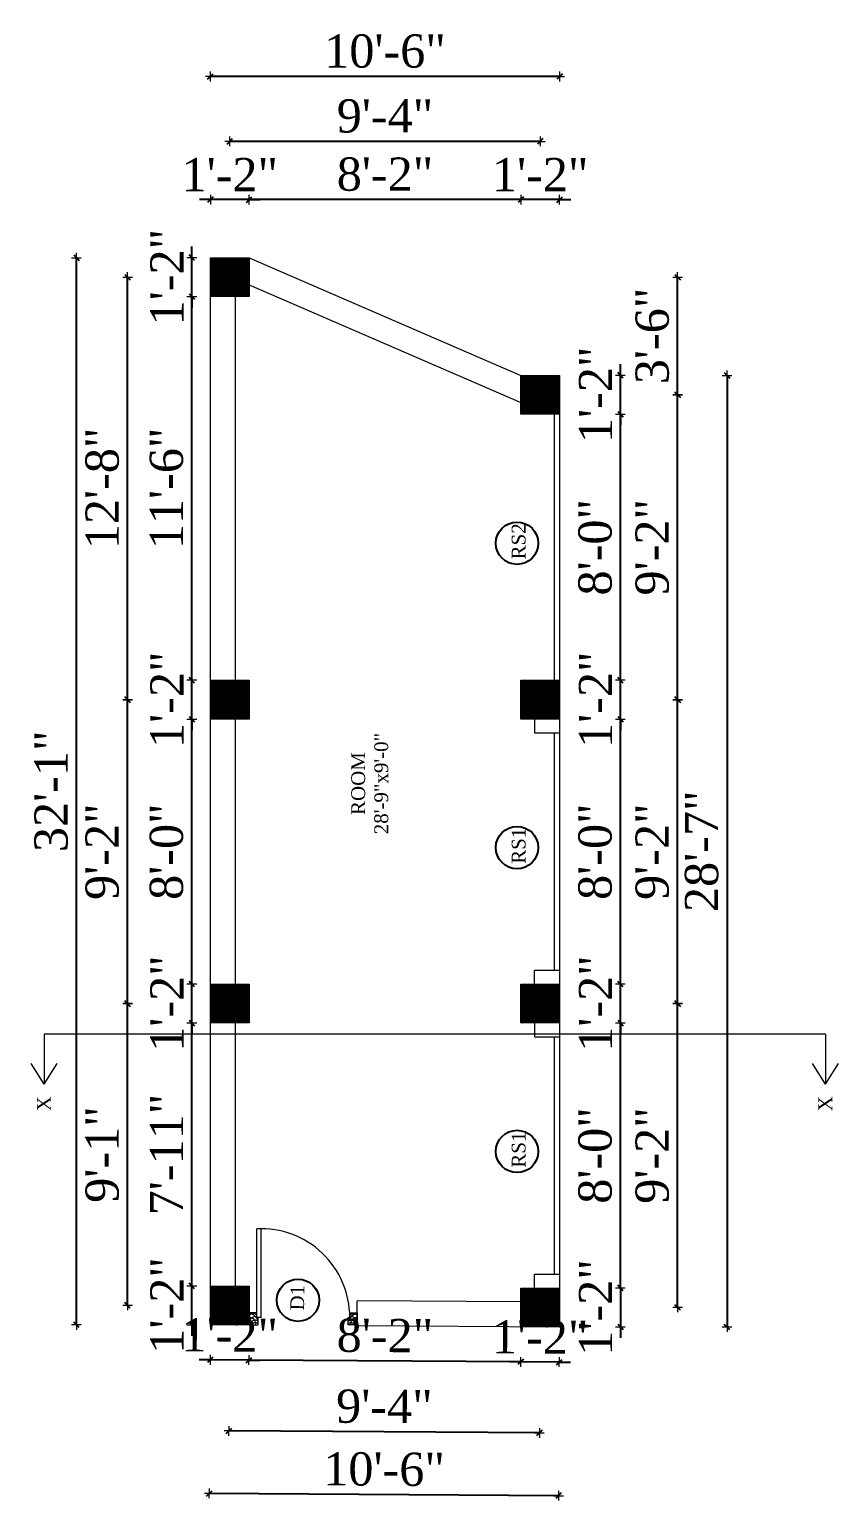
# Model space of a CAD drawing. Header units: inches. Extents: x 4069 to 291496, y -47643 to 12535.
# Drawn here: x 31967 to 32259, y 1491 to 2022 of the extents above; entities that cross this region are included whole.
import ezdxf

# ---------------------------------------------------------------- set-up
doc = ezdxf.new("R2010")
doc.units = ezdxf.units.IN
doc.header["$LTSCALE"] = 5
doc.header["$MEASUREMENT"] = 0
for name, color, linetype, lineweight in [('A-WALL', 7, 'Continuous', 9), ('Dimension', 7, 'Continuous', 18), ('DOOR', 62, 'Continuous', 0)]:
    doc.layers.add(name, color=color, linetype=linetype, lineweight=lineweight)
doc.layers.add('dim line', color=7, linetype='Continuous', lineweight=15, true_color=0xfab2b2)
doc.layers.add('TEXT', color=6, linetype='Continuous')
doc.layers.add('WALL', color=7, linetype='Continuous')
doc.styles.add('ordinary', font='times.ttf')
doc.dimstyles.new('Copy of 96', dxfattribs={"dimtxt": 7, "dimasz": 4, "dimexe": 0.5, "dimexo": 0.5, "dimgap": 3, "dimtad": 1, "dimdec": 1, "dimzin": 11, "dimdsep": 46, "dimlunit": 4, "dimtxsty": 'ordinary', "dimblk": 'OBLIQUE', "dimcen": 0.09, "dimse1": 1, "dimse2": 1, "dimclrt": 6, "dimazin": 0, "dimtfac": 1, "dimtdec": 1, "dimtix": 1, "dimtmove": 2, "dimatfit": 3, "dimldrblk": 'leader', "dimfxl": 0.5, "dimfxlon": 1, "dimtolj": 1, "dimtzin": 0, "dimarcsym": 0})
pattern_1 = [(135, (33647.55626, -22758.75962), (-0.08838834765, -0.08838834765), [])]

# ---------------------------------------------------------------- blocks, each defined once
blk = doc.blocks.new('A$C27B36B59')
at = {"layer": 'DOOR'}
for p, q in [((0, 4), (0, 0)), ((2.5, 4), (0, 4)), ((0, 0), (3, 0)), ((2.5, 2.5), (2.5, 4)), ((3, 2.5), (2.5, 2.5)), ((3, 0), (3, 2.5))]:
    blk.add_line(p, q, dxfattribs=at)
for centre, radius, start, end in [((-1.4, -0.54), 4.75, 22.1411, 72.838), ((1.34, 2.09), 1.64, 45.138, 144.8948), ((2.21, 0.3), 2.49, 83.3149, 152.658), ((0.13, 0.37), 2.05, 349.4875, 93.6805), ((1.96, -0.47), 2.01, 58.7447, 166.495), ((-0.06, 0.32), 1.13, 343.542, 86.947), ((2.08, -0.4), 1.17, 38.2816, 160.1519)]:
    blk.add_arc(centre, radius, start, end, dxfattribs=at)
blk = doc.blocks.new('D2')
at = {"layer": 'DOOR'}
for p, q in [((74473.95, 24047.59), (74473.95, 24018.09)), ((74473.95, 24047.59), (74475.45, 24047.59)), ((74475.45, 24047.59), (74475.45, 24018.13))]:
    blk.add_line(p, q, dxfattribs=at)
blk.add_arc((74473.95, 24047.59), 29.5, 180, 272.9146, dxfattribs=at)
at = {"layer": 'DOOR', "xscale": -1, "rotation": 180}
blk.add_blockref('A$C27B36B59', (74441.95, 24050.09), dxfattribs=at)
at = {"layer": 'DOOR', "rotation": 180}
blk.add_blockref('A$C27B36B59', (74477.95, 24050.09), dxfattribs=at)
blk = doc.blocks.new('oblique')
at = {"color": 0, "lineweight": -2}
blk.add_line((0.25, 0.25), (-0.25, -0.25), dxfattribs=at)
at = {"layer": 'dim line', "lineweight": 9}
for p, q in [((-0.4375, 0), (0.4375, 0)), ((0, 0.4375), (0, -0.4375))]:
    blk.add_line(p, q, dxfattribs=at)
blk = doc.blocks.new('*D995')
at = {"layer": 'A-WALL', "color": 0, "lineweight": -2, "ltscale": 50, "transparency": 16777216}
for p, q in [((32179.81, 1567.7), (32179.81, 1571.7)), ((32179.81, 1567.7), (32179.81, 1553.7)), ((32179.81, 1553.7), (32179.81, 1549.7))]:
    blk.add_line(p, q, dxfattribs=at)
at = {"layer": 'Defpoints', "color": 0, "ltscale": 50, "transparency": 16777216}
for p in [(32157.84, 1567.7, -58.17), (32157.84, 1553.7, -58.17), (32179.81, 1553.7)]:
    blk.add_point(p, dxfattribs=at)
at = {"layer": 'A-WALL', "color": 0, "lineweight": -2, "ltscale": 50, "transparency": 16777216, "xscale": 4, "yscale": 4, "zscale": 4}
for p, rotation in [((32179.81, 1567.7), 270), ((32179.81, 1553.7), 90)]:
    blk.add_blockref('oblique', p, dxfattribs=dict(at, rotation=rotation))
at = {"layer": 'A-WALL', "color": 6, "ltscale": 50, "transparency": 16777216, "insert": (32170.81, 1560.7), "char_height": 12, "attachment_point": 5, "rotation": 90, "style": 'ordinary'}
blk.add_mtext('\\A1;1\'-2"', dxfattribs=at)
blk = doc.blocks.new('_OBLIQUE')
at = {"color": 0, "linetype": 'ByBlock'}
blk.add_line((-0.5, -0.5), (0.5, 0.5), dxfattribs=at)
blk = doc.blocks.new('leader')
at = {"layer": 'Dimension'}
for p, q in [((0, -4.33), (0, 4.33)), ((-4.42, 0), (4.42, 0))]:
    blk.add_line(p, q, dxfattribs=at)
blk = doc.blocks.new('*D996')
at = {"layer": 'A-WALL', "color": 0, "lineweight": -2, "ltscale": 5, "transparency": 16777216}
blk.add_line((32179.81, 1567.7), (32179.81, 1663.32), dxfattribs=at)
at = {"layer": 'Defpoints', "color": 0, "ltscale": 5, "transparency": 16777216}
for p in [(32157.84, 1663.32, -58.17), (32179.81, 1663.32), (32157.84, 1567.7, -58.17)]:
    blk.add_point(p, dxfattribs=at)
at = {"layer": 'A-WALL', "color": 0, "lineweight": -2, "ltscale": 5, "transparency": 16777216, "xscale": 4, "yscale": 4, "zscale": 4}
for p, rotation in [((32179.81, 1663.32), 90), ((32179.81, 1567.7), 270)]:
    blk.add_blockref('oblique', p, dxfattribs=dict(at, rotation=rotation))
at = {"layer": 'A-WALL', "color": 6, "ltscale": 5, "transparency": 16777216, "insert": (32170.7, 1615.51), "char_height": 12, "attachment_point": 5, "rotation": 90, "style": 'ordinary'}
blk.add_mtext('\\A1;8\'-0"', dxfattribs=at)
blk = doc.blocks.new('*D997')
at = {"layer": 'A-WALL', "color": 0, "lineweight": -2, "ltscale": 5, "transparency": 16777216}
for p, q in [((32179.81, 1677.32), (32179.81, 1681.32)), ((32179.81, 1663.32), (32179.81, 1677.32)), ((32179.81, 1663.32), (32179.81, 1659.32))]:
    blk.add_line(p, q, dxfattribs=at)
at = {"layer": 'Defpoints', "color": 0, "ltscale": 5, "transparency": 16777216}
for p in [(32157.84, 1677.32, -58.17), (32179.81, 1677.32), (32157.84, 1663.32, -58.17)]:
    blk.add_point(p, dxfattribs=at)
at = {"layer": 'A-WALL', "color": 0, "lineweight": -2, "ltscale": 5, "transparency": 16777216, "xscale": 4, "yscale": 4, "zscale": 4}
for p, rotation in [((32179.81, 1677.32), 270), ((32179.81, 1663.32), 90)]:
    blk.add_blockref('oblique', p, dxfattribs=dict(at, rotation=rotation))
at = {"layer": 'A-WALL', "color": 6, "ltscale": 5, "transparency": 16777216, "insert": (32170.81, 1670.32), "char_height": 12, "attachment_point": 5, "rotation": 90, "style": 'ordinary'}
blk.add_mtext('\\A1;1\'-2"', dxfattribs=at)
blk = doc.blocks.new('*D998')
at = {"layer": 'A-WALL', "color": 0, "lineweight": -2, "ltscale": 5, "transparency": 16777216}
blk.add_line((32179.81, 1677.32), (32179.81, 1772.94), dxfattribs=at)
at = {"layer": 'Defpoints', "color": 0, "ltscale": 5, "transparency": 16777216}
for p in [(32157.84, 1772.94, -58.17), (32179.81, 1772.94), (32157.84, 1677.32, -58.17)]:
    blk.add_point(p, dxfattribs=at)
at = {"layer": 'A-WALL', "color": 0, "lineweight": -2, "ltscale": 5, "transparency": 16777216, "xscale": 4, "yscale": 4, "zscale": 4}
for p, rotation in [((32179.81, 1772.94), 90), ((32179.81, 1677.32), 270)]:
    blk.add_blockref('oblique', p, dxfattribs=dict(at, rotation=rotation))
at = {"layer": 'A-WALL', "color": 6, "ltscale": 5, "transparency": 16777216, "insert": (32170.7, 1725.13), "char_height": 12, "attachment_point": 5, "rotation": 90, "style": 'ordinary'}
blk.add_mtext('\\A1;8\'-0"', dxfattribs=at)
blk = doc.blocks.new('*D999')
at = {"layer": 'A-WALL', "color": 0, "lineweight": -2, "ltscale": 5, "transparency": 16777216}
for p, q in [((32179.81, 1786.94), (32179.81, 1790.94)), ((32179.81, 1772.94), (32179.81, 1786.94)), ((32179.81, 1772.94), (32179.81, 1768.94))]:
    blk.add_line(p, q, dxfattribs=at)
at = {"layer": 'Defpoints', "color": 0, "ltscale": 5, "transparency": 16777216}
for p in [(32157.84, 1786.94, -58.17), (32179.81, 1786.94), (32157.84, 1772.94, -58.17)]:
    blk.add_point(p, dxfattribs=at)
at = {"layer": 'A-WALL', "color": 0, "lineweight": -2, "ltscale": 5, "transparency": 16777216, "xscale": 4, "yscale": 4, "zscale": 4}
for p, rotation in [((32179.81, 1786.94), 270), ((32179.81, 1772.94), 90)]:
    blk.add_blockref('oblique', p, dxfattribs=dict(at, rotation=rotation))
at = {"layer": 'A-WALL', "color": 6, "ltscale": 5, "transparency": 16777216, "insert": (32170.81, 1779.94), "char_height": 12, "attachment_point": 5, "rotation": 90, "style": 'ordinary'}
blk.add_mtext('\\A1;1\'-2"', dxfattribs=at)
blk = doc.blocks.new('*D1000')
at = {"layer": 'A-WALL', "color": 0, "lineweight": -2, "ltscale": 5, "transparency": 16777216}
blk.add_line((32179.81, 1786.94), (32179.81, 1882.94), dxfattribs=at)
at = {"layer": 'Defpoints', "color": 0, "ltscale": 5, "transparency": 16777216}
for p in [(32157.84, 1882.94), (32179.81, 1882.94), (32157.84, 1786.94, -58.17)]:
    blk.add_point(p, dxfattribs=at)
at = {"layer": 'A-WALL', "color": 0, "lineweight": -2, "ltscale": 5, "transparency": 16777216, "xscale": 4, "yscale": 4, "zscale": 4}
for p, rotation in [((32179.81, 1882.94), 90), ((32179.81, 1786.94), 270)]:
    blk.add_blockref('oblique', p, dxfattribs=dict(at, rotation=rotation))
at = {"layer": 'A-WALL', "color": 6, "ltscale": 5, "transparency": 16777216, "insert": (32170.7, 1834.94), "char_height": 12, "attachment_point": 5, "rotation": 90, "style": 'ordinary'}
blk.add_mtext('\\A1;8\'-0"', dxfattribs=at)
blk = doc.blocks.new('*D1001')
at = {"layer": 'A-WALL', "color": 0, "lineweight": -2, "ltscale": 5, "transparency": 16777216}
for p, q in [((32179.81, 1896.94), (32179.81, 1900.94)), ((32179.81, 1882.94), (32179.81, 1896.94)), ((32179.81, 1882.94), (32179.81, 1878.94))]:
    blk.add_line(p, q, dxfattribs=at)
at = {"layer": 'Defpoints', "color": 0, "ltscale": 5, "transparency": 16777216}
for p in [(32157.84, 1896.94, -58.17), (32179.81, 1896.94), (32157.84, 1882.94)]:
    blk.add_point(p, dxfattribs=at)
at = {"layer": 'A-WALL', "color": 0, "lineweight": -2, "ltscale": 5, "transparency": 16777216, "xscale": 4, "yscale": 4, "zscale": 4}
for p, rotation in [((32179.81, 1896.94), 270), ((32179.81, 1882.94), 90)]:
    blk.add_blockref('oblique', p, dxfattribs=dict(at, rotation=rotation))
at = {"layer": 'A-WALL', "color": 6, "ltscale": 5, "transparency": 16777216, "insert": (32170.81, 1889.94), "char_height": 12, "attachment_point": 5, "rotation": 90, "style": 'ordinary'}
blk.add_mtext('\\A1;1\'-2"', dxfattribs=at)
blk = doc.blocks.new('*D905')
at = {"layer": 'A-WALL', "color": 0, "lineweight": -2, "ltscale": 5, "transparency": 16777216}
blk.add_line((32200.41, 1560.7), (32200.41, 1670.32), dxfattribs=at)
at = {"layer": 'Defpoints', "color": 0, "ltscale": 5, "transparency": 16777216}
for p in [(32150.84, 1670.32, -58.17), (32200.41, 1670.32), (32150.84, 1560.7, -58.17)]:
    blk.add_point(p, dxfattribs=at)
at = {"layer": 'A-WALL', "color": 0, "lineweight": -2, "ltscale": 5, "transparency": 16777216, "xscale": 4, "yscale": 4, "zscale": 4}
for p, rotation in [((32200.41, 1670.32), 90), ((32200.41, 1560.7), 270)]:
    blk.add_blockref('oblique', p, dxfattribs=dict(at, rotation=rotation))
at = {"layer": 'A-WALL', "color": 6, "ltscale": 5, "transparency": 16777216, "insert": (32191.29, 1615.51), "char_height": 12, "attachment_point": 5, "rotation": 90, "style": 'ordinary'}
blk.add_mtext('\\A1;9\'-2"', dxfattribs=at)
blk = doc.blocks.new('*D1002')
at = {"layer": 'A-WALL', "color": 0, "lineweight": -2, "ltscale": 5, "transparency": 16777216}
blk.add_line((32200.41, 1670.32), (32200.41, 1779.94), dxfattribs=at)
at = {"layer": 'Defpoints', "color": 0, "ltscale": 5, "transparency": 16777216}
for p in [(32150.84, 1779.94, -58.17), (32200.41, 1779.94), (32150.84, 1670.32, -58.17)]:
    blk.add_point(p, dxfattribs=at)
at = {"layer": 'A-WALL', "color": 0, "lineweight": -2, "ltscale": 5, "transparency": 16777216, "xscale": 4, "yscale": 4, "zscale": 4}
for p, rotation in [((32200.41, 1779.94), 90), ((32200.41, 1670.32), 270)]:
    blk.add_blockref('oblique', p, dxfattribs=dict(at, rotation=rotation))
at = {"layer": 'A-WALL', "color": 6, "ltscale": 5, "transparency": 16777216, "insert": (32191.29, 1725.13), "char_height": 12, "attachment_point": 5, "rotation": 90, "style": 'ordinary'}
blk.add_mtext('\\A1;9\'-2"', dxfattribs=at)
blk = doc.blocks.new('*D1003')
at = {"layer": 'A-WALL', "color": 0, "lineweight": -2, "ltscale": 5, "transparency": 16777216}
blk.add_line((32200.41, 1779.94), (32200.41, 1889.94), dxfattribs=at)
at = {"layer": 'Defpoints', "color": 0, "ltscale": 5, "transparency": 16777216}
for p in [(32150.84, 1889.94, -58.17), (32200.41, 1889.94), (32150.84, 1779.94, -58.17)]:
    blk.add_point(p, dxfattribs=at)
at = {"layer": 'A-WALL', "color": 0, "lineweight": -2, "ltscale": 5, "transparency": 16777216, "xscale": 4, "yscale": 4, "zscale": 4}
for p, rotation in [((32200.41, 1889.94), 90), ((32200.41, 1779.94), 270)]:
    blk.add_blockref('oblique', p, dxfattribs=dict(at, rotation=rotation))
at = {"layer": 'A-WALL', "color": 6, "ltscale": 5, "transparency": 16777216, "insert": (32191.29, 1834.94), "char_height": 12, "attachment_point": 5, "rotation": 90, "style": 'ordinary'}
blk.add_mtext('\\A1;9\'-2"', dxfattribs=at)
blk = doc.blocks.new('*D1004')
at = {"layer": 'A-WALL', "color": 0, "lineweight": -2, "ltscale": 5, "transparency": 16777216}
blk.add_line((32218.28, 1896.94), (32218.28, 1553.61), dxfattribs=at)
at = {"layer": 'Defpoints', "color": 0, "ltscale": 5, "transparency": 16777216}
for p in [(32157.84, 1896.94, -58.17), (32157.84, 1553.61, -58.17), (32218.28, 1553.61)]:
    blk.add_point(p, dxfattribs=at)
at = {"layer": 'A-WALL', "color": 0, "lineweight": -2, "ltscale": 5, "transparency": 16777216, "xscale": 4, "yscale": 4, "zscale": 4}
for p, rotation in [((32218.28, 1896.94), 90), ((32218.28, 1553.61), 270)]:
    blk.add_blockref('oblique', p, dxfattribs=dict(at, rotation=rotation))
at = {"layer": 'A-WALL', "color": 6, "ltscale": 5, "transparency": 16777216, "insert": (32209.15, 1725.27), "char_height": 12, "attachment_point": 5, "rotation": 90, "style": 'ordinary'}
blk.add_mtext('\\A1;28\'-7"', dxfattribs=at)
blk = doc.blocks.new('*D1005')
at = {"layer": 'A-WALL', "color": 0, "lineweight": -2, "ltscale": 50, "transparency": 16777216}
for p, q in [((32025.13, 1568.43), (32025.13, 1572.43)), ((32025.13, 1554.43), (32025.13, 1568.43)), ((32025.13, 1554.43), (32025.13, 1550.43))]:
    blk.add_line(p, q, dxfattribs=at)
at = {"layer": 'Defpoints', "color": 0, "ltscale": 50, "transparency": 16777216}
for p in [(32025.13, 1568.43), (32031.84, 1568.43, -58.17), (32031.84, 1554.43, -58.17)]:
    blk.add_point(p, dxfattribs=at)
at = {"layer": 'A-WALL', "color": 0, "lineweight": -2, "ltscale": 50, "transparency": 16777216, "xscale": 4, "yscale": 4, "zscale": 4}
for p, rotation in [((32025.13, 1568.43), 270), ((32025.13, 1554.43), 90)]:
    blk.add_blockref('oblique', p, dxfattribs=dict(at, rotation=rotation))
at = {"layer": 'A-WALL', "color": 6, "ltscale": 50, "transparency": 16777216, "insert": (32016.13, 1561.43), "char_height": 12, "attachment_point": 5, "rotation": 90, "style": 'ordinary'}
blk.add_mtext('\\A1;1\'-2"', dxfattribs=at)
blk = doc.blocks.new('*D1006')
at = {"layer": 'A-WALL', "color": 0, "lineweight": -2, "ltscale": 5, "transparency": 16777216}
blk.add_line((32025.13, 1568.43), (32025.13, 1663.32), dxfattribs=at)
at = {"layer": 'Defpoints', "color": 0, "ltscale": 5, "transparency": 16777216}
for p in [(32025.13, 1663.32), (32031.84, 1663.32, -58.17), (32031.84, 1568.43, -58.17)]:
    blk.add_point(p, dxfattribs=at)
at = {"layer": 'A-WALL', "color": 0, "lineweight": -2, "ltscale": 5, "transparency": 16777216, "xscale": 4, "yscale": 4, "zscale": 4}
for p, rotation in [((32025.13, 1663.32), 90), ((32025.13, 1568.43), 270)]:
    blk.add_blockref('oblique', p, dxfattribs=dict(at, rotation=rotation))
at = {"layer": 'A-WALL', "color": 6, "ltscale": 5, "transparency": 16777216, "insert": (32016, 1615.87), "char_height": 12, "attachment_point": 5, "rotation": 90, "style": 'ordinary'}
blk.add_mtext('\\A1;7\'-11"', dxfattribs=at)
blk = doc.blocks.new('*D1007')
at = {"layer": 'A-WALL', "color": 0, "lineweight": -2, "ltscale": 5, "transparency": 16777216}
for p, q in [((32025.13, 1677.32), (32025.13, 1681.32)), ((32025.13, 1663.32), (32025.13, 1677.32)), ((32025.13, 1663.32), (32025.13, 1659.32))]:
    blk.add_line(p, q, dxfattribs=at)
at = {"layer": 'Defpoints', "color": 0, "ltscale": 5, "transparency": 16777216}
for p in [(32025.13, 1677.32), (32031.84, 1677.32, -58.17), (32031.84, 1663.32, -58.17)]:
    blk.add_point(p, dxfattribs=at)
at = {"layer": 'A-WALL', "color": 0, "lineweight": -2, "ltscale": 5, "transparency": 16777216, "xscale": 4, "yscale": 4, "zscale": 4}
for p, rotation in [((32025.13, 1677.32), 270), ((32025.13, 1663.32), 90)]:
    blk.add_blockref('oblique', p, dxfattribs=dict(at, rotation=rotation))
at = {"layer": 'A-WALL', "color": 6, "ltscale": 5, "transparency": 16777216, "insert": (32016.13, 1670.32), "char_height": 12, "attachment_point": 5, "rotation": 90, "style": 'ordinary'}
blk.add_mtext('\\A1;1\'-2"', dxfattribs=at)
blk = doc.blocks.new('*D1008')
at = {"layer": 'A-WALL', "color": 0, "lineweight": -2, "ltscale": 5, "transparency": 16777216}
blk.add_line((32025.13, 1677.32), (32025.13, 1772.94), dxfattribs=at)
at = {"layer": 'Defpoints', "color": 0, "ltscale": 5, "transparency": 16777216}
for p in [(32025.13, 1772.94), (32031.84, 1772.94, -58.17), (32031.84, 1677.32, -58.17)]:
    blk.add_point(p, dxfattribs=at)
at = {"layer": 'A-WALL', "color": 0, "lineweight": -2, "ltscale": 5, "transparency": 16777216, "xscale": 4, "yscale": 4, "zscale": 4}
for p, rotation in [((32025.13, 1772.94), 90), ((32025.13, 1677.32), 270)]:
    blk.add_blockref('oblique', p, dxfattribs=dict(at, rotation=rotation))
at = {"layer": 'A-WALL', "color": 6, "ltscale": 5, "transparency": 16777216, "insert": (32016.02, 1725.13), "char_height": 12, "attachment_point": 5, "rotation": 90, "style": 'ordinary'}
blk.add_mtext('\\A1;8\'-0"', dxfattribs=at)
blk = doc.blocks.new('*D1009')
at = {"layer": 'A-WALL', "color": 0, "lineweight": -2, "ltscale": 5, "transparency": 16777216}
for p, q in [((32025.13, 1786.94), (32025.13, 1790.94)), ((32025.13, 1772.94), (32025.13, 1786.94)), ((32025.13, 1772.94), (32025.13, 1768.94))]:
    blk.add_line(p, q, dxfattribs=at)
at = {"layer": 'Defpoints', "color": 0, "ltscale": 5, "transparency": 16777216}
for p in [(32025.13, 1786.94), (32031.84, 1786.94, -58.17), (32031.84, 1772.94, -58.17)]:
    blk.add_point(p, dxfattribs=at)
at = {"layer": 'A-WALL', "color": 0, "lineweight": -2, "ltscale": 5, "transparency": 16777216, "xscale": 4, "yscale": 4, "zscale": 4}
for p, rotation in [((32025.13, 1786.94), 270), ((32025.13, 1772.94), 90)]:
    blk.add_blockref('oblique', p, dxfattribs=dict(at, rotation=rotation))
at = {"layer": 'A-WALL', "color": 6, "ltscale": 5, "transparency": 16777216, "insert": (32016.13, 1779.94), "char_height": 12, "attachment_point": 5, "rotation": 90, "style": 'ordinary'}
blk.add_mtext('\\A1;1\'-2"', dxfattribs=at)
blk = doc.blocks.new('*D1010')
at = {"layer": 'A-WALL', "color": 0, "lineweight": -2, "ltscale": 5, "transparency": 16777216}
blk.add_line((32025.13, 1786.94), (32025.13, 1925.39), dxfattribs=at)
at = {"layer": 'Defpoints', "color": 0, "ltscale": 5, "transparency": 16777216}
for p in [(32025.13, 1925.39), (32031.84, 1925.39, -58.17), (32031.84, 1786.94, -58.17)]:
    blk.add_point(p, dxfattribs=at)
at = {"layer": 'A-WALL', "color": 0, "lineweight": -2, "ltscale": 5, "transparency": 16777216, "xscale": 4, "yscale": 4, "zscale": 4}
for p, rotation in [((32025.13, 1925.39), 90), ((32025.13, 1786.94), 270)]:
    blk.add_blockref('oblique', p, dxfattribs=dict(at, rotation=rotation))
at = {"layer": 'A-WALL', "color": 6, "ltscale": 5, "transparency": 16777216, "insert": (32016.02, 1856.17), "char_height": 12, "attachment_point": 5, "rotation": 90, "style": 'ordinary'}
blk.add_mtext('\\A1;11\'-6"', dxfattribs=at)
blk = doc.blocks.new('*D1011')
at = {"layer": 'A-WALL', "color": 0, "lineweight": -2, "ltscale": 5, "transparency": 16777216}
for p, q in [((32025.13, 1939.39), (32025.13, 1943.39)), ((32025.13, 1925.39), (32025.13, 1939.39)), ((32025.13, 1925.39), (32025.13, 1921.39))]:
    blk.add_line(p, q, dxfattribs=at)
at = {"layer": 'Defpoints', "color": 0, "ltscale": 5, "transparency": 16777216}
for p in [(32025.13, 1939.39), (32031.84, 1939.39, -58.17), (32031.84, 1925.39, -58.17)]:
    blk.add_point(p, dxfattribs=at)
at = {"layer": 'A-WALL', "color": 0, "lineweight": -2, "ltscale": 5, "transparency": 16777216, "xscale": 4, "yscale": 4, "zscale": 4}
for p, rotation in [((32025.13, 1939.39), 270), ((32025.13, 1925.39), 90)]:
    blk.add_blockref('oblique', p, dxfattribs=dict(at, rotation=rotation))
at = {"layer": 'A-WALL', "color": 6, "ltscale": 5, "transparency": 16777216, "insert": (32016.13, 1932.39), "char_height": 12, "attachment_point": 5, "rotation": 90, "style": 'ordinary'}
blk.add_mtext('\\A1;1\'-2"', dxfattribs=at)
blk = doc.blocks.new('*D906')
at = {"layer": 'A-WALL', "color": 0, "lineweight": -2, "ltscale": 5, "transparency": 16777216}
blk.add_line((32001.93, 1561.43), (32001.93, 1670.32), dxfattribs=at)
at = {"layer": 'Defpoints', "color": 0, "ltscale": 5, "transparency": 16777216}
for p in [(32001.93, 1670.32), (32038.84, 1670.32, -58.17), (32038.84, 1561.43, -58.17)]:
    blk.add_point(p, dxfattribs=at)
at = {"layer": 'A-WALL', "color": 0, "lineweight": -2, "ltscale": 5, "transparency": 16777216, "xscale": 4, "yscale": 4, "zscale": 4}
for p, rotation in [((32001.93, 1670.32), 90), ((32001.93, 1561.43), 270)]:
    blk.add_blockref('oblique', p, dxfattribs=dict(at, rotation=rotation))
at = {"layer": 'A-WALL', "color": 6, "ltscale": 5, "transparency": 16777216, "insert": (31992.81, 1615.87), "char_height": 12, "attachment_point": 5, "rotation": 90, "style": 'ordinary'}
blk.add_mtext('\\A1;9\'-1"', dxfattribs=at)
blk = doc.blocks.new('*D1012')
at = {"layer": 'A-WALL', "color": 0, "lineweight": -2, "ltscale": 5, "transparency": 16777216}
blk.add_line((32001.93, 1670.32), (32001.93, 1779.94), dxfattribs=at)
at = {"layer": 'Defpoints', "color": 0, "ltscale": 5, "transparency": 16777216}
for p in [(32001.93, 1779.94), (32038.84, 1779.94, -58.17), (32038.84, 1670.32, -58.17)]:
    blk.add_point(p, dxfattribs=at)
at = {"layer": 'A-WALL', "color": 0, "lineweight": -2, "ltscale": 5, "transparency": 16777216, "xscale": 4, "yscale": 4, "zscale": 4}
for p, rotation in [((32001.93, 1779.94), 90), ((32001.93, 1670.32), 270)]:
    blk.add_blockref('oblique', p, dxfattribs=dict(at, rotation=rotation))
at = {"layer": 'A-WALL', "color": 6, "ltscale": 5, "transparency": 16777216, "insert": (31992.81, 1725.13), "char_height": 12, "attachment_point": 5, "rotation": 90, "style": 'ordinary'}
blk.add_mtext('\\A1;9\'-2"', dxfattribs=at)
blk = doc.blocks.new('*D1013')
at = {"layer": 'A-WALL', "color": 0, "lineweight": -2, "ltscale": 5, "transparency": 16777216}
blk.add_line((32001.93, 1779.94), (32001.93, 1932.39), dxfattribs=at)
at = {"layer": 'Defpoints', "color": 0, "ltscale": 5, "transparency": 16777216}
for p in [(32001.93, 1932.39), (32038.84, 1932.39, -58.17), (32038.84, 1779.94, -58.17)]:
    blk.add_point(p, dxfattribs=at)
at = {"layer": 'A-WALL', "color": 0, "lineweight": -2, "ltscale": 5, "transparency": 16777216, "xscale": 4, "yscale": 4, "zscale": 4}
for p, rotation in [((32001.93, 1932.39), 90), ((32001.93, 1779.94), 270)]:
    blk.add_blockref('oblique', p, dxfattribs=dict(at, rotation=rotation))
at = {"layer": 'A-WALL', "color": 6, "ltscale": 5, "transparency": 16777216, "insert": (31992.83, 1856.17), "char_height": 12, "attachment_point": 5, "rotation": 90, "style": 'ordinary'}
blk.add_mtext('\\A1;12\'-8"', dxfattribs=at)
blk = doc.blocks.new('*D1014')
at = {"layer": 'A-WALL', "color": 0, "lineweight": -2, "ltscale": 5, "transparency": 16777216}
blk.add_line((31983.5, 1554.43), (31983.5, 1939.39), dxfattribs=at)
at = {"layer": 'Defpoints', "color": 0, "ltscale": 5, "transparency": 16777216}
for p in [(31983.5, 1939.39), (32031.84, 1939.39, -58.17), (32031.84, 1554.43, -58.17)]:
    blk.add_point(p, dxfattribs=at)
at = {"layer": 'A-WALL', "color": 0, "lineweight": -2, "ltscale": 5, "transparency": 16777216, "xscale": 4, "yscale": 4, "zscale": 4}
for p, rotation in [((31983.5, 1939.39), 90), ((31983.5, 1554.43), 270)]:
    blk.add_blockref('oblique', p, dxfattribs=dict(at, rotation=rotation))
at = {"layer": 'A-WALL', "color": 6, "ltscale": 5, "transparency": 16777216, "insert": (31974.4, 1746.91), "char_height": 12, "attachment_point": 5, "rotation": 90, "style": 'ordinary'}
blk.add_mtext('\\A1;32\'-1"', dxfattribs=at)
blk = doc.blocks.new('*D1015')
at = {"layer": 'A-WALL', "color": 0, "lineweight": -2, "ltscale": 50, "transparency": 16777216}
for p, q in [((32143.75, 1541.07), (32139.75, 1541.1)), ((32157.75, 1540.98), (32143.75, 1541.07)), ((32157.75, 1540.98), (32161.75, 1540.95))]:
    blk.add_line(p, q, dxfattribs=at)
at = {"layer": 'Defpoints', "color": 0, "ltscale": 50, "transparency": 16777216}
for p in [(32143.84, 1553.7, -58.17), (32157.84, 1553.61, -58.17), (32143.75, 1541.07)]:
    blk.add_point(p, dxfattribs=at)
at = {"layer": 'A-WALL', "color": 0, "lineweight": -2, "ltscale": 50, "transparency": 16777216, "xscale": 4, "yscale": 4, "zscale": 4}
for p, rotation in [((32143.75, 1541.07), 359.6259071472626), ((32157.75, 1540.98), 179.6259071472626)]:
    blk.add_blockref('oblique', p, dxfattribs=dict(at, rotation=rotation))
at = {"layer": 'A-WALL', "color": 6, "ltscale": 50, "transparency": 16777216, "insert": (32150.81, 1550.03), "char_height": 12, "attachment_point": 5, "rotation": 359.6259, "style": 'ordinary'}
blk.add_mtext('\\A1;1\'-2"', dxfattribs=at)
blk = doc.blocks.new('*D907')
at = {"layer": 'A-WALL', "color": 0, "lineweight": -2, "ltscale": 5, "transparency": 16777216}
blk.add_line((32143.75, 1541.07), (32045.75, 1541.71), dxfattribs=at)
at = {"layer": 'Defpoints', "color": 0, "ltscale": 5, "transparency": 16777216}
for p in [(32045.84, 1554.43, -58.17), (32143.84, 1553.7, -58.17), (32045.75, 1541.71)]:
    blk.add_point(p, dxfattribs=at)
at = {"layer": 'A-WALL', "color": 0, "lineweight": -2, "ltscale": 5, "transparency": 16777216, "xscale": 4, "yscale": 4, "zscale": 4}
for p, rotation in [((32045.75, 1541.71), 179.6259071471166), ((32143.75, 1541.07), 359.6259071471167)]:
    blk.add_blockref('oblique', p, dxfattribs=dict(at, rotation=rotation))
at = {"layer": 'A-WALL', "color": 6, "ltscale": 5, "transparency": 16777216, "insert": (32094.81, 1550.5), "char_height": 12, "attachment_point": 5, "rotation": 359.6259, "style": 'ordinary'}
blk.add_mtext('\\A1;8\'-2"', dxfattribs=at)
blk = doc.blocks.new('*D1016')
at = {"layer": 'A-WALL', "color": 0, "lineweight": -2, "ltscale": 5, "transparency": 16777216}
for p, q in [((32031.75, 1541.8), (32027.75, 1541.83)), ((32045.75, 1541.71), (32031.75, 1541.8)), ((32045.75, 1541.71), (32049.75, 1541.69))]:
    blk.add_line(p, q, dxfattribs=at)
at = {"layer": 'Defpoints', "color": 0, "ltscale": 5, "transparency": 16777216}
for p in [(32031.84, 1554.43, -58.17), (32045.84, 1554.43, -58.17), (32031.75, 1541.8)]:
    blk.add_point(p, dxfattribs=at)
at = {"layer": 'A-WALL', "color": 0, "lineweight": -2, "ltscale": 5, "transparency": 16777216, "xscale": 4, "yscale": 4, "zscale": 4}
for p, rotation in [((32031.75, 1541.8), 359.6259071471167), ((32045.75, 1541.71), 179.6259071471166)]:
    blk.add_blockref('oblique', p, dxfattribs=dict(at, rotation=rotation))
at = {"layer": 'A-WALL', "color": 6, "ltscale": 5, "transparency": 16777216, "insert": (32038.81, 1550.76), "char_height": 12, "attachment_point": 5, "rotation": 359.6259, "style": 'ordinary'}
blk.add_mtext('\\A1;1\'-2"', dxfattribs=at)
blk = doc.blocks.new('*D908')
at = {"layer": 'A-WALL', "color": 0, "lineweight": -2, "ltscale": 5, "transparency": 16777216}
blk.add_line((32150.54, 1515.44), (32038.54, 1516.17), dxfattribs=at)
at = {"layer": 'Defpoints', "color": 0, "ltscale": 5, "transparency": 16777216}
for p in [(32038.84, 1561.43, -58.17), (32150.84, 1560.7, -58.17), (32038.54, 1516.17)]:
    blk.add_point(p, dxfattribs=at)
at = {"layer": 'A-WALL', "color": 0, "lineweight": -2, "ltscale": 5, "transparency": 16777216, "xscale": 4, "yscale": 4, "zscale": 4}
for p, rotation in [((32038.54, 1516.17), 179.6259071471166), ((32150.54, 1515.44), 359.6259071471167)]:
    blk.add_blockref('oblique', p, dxfattribs=dict(at, rotation=rotation))
at = {"layer": 'A-WALL', "color": 6, "ltscale": 5, "transparency": 16777216, "insert": (32094.6, 1524.93), "char_height": 12, "attachment_point": 5, "rotation": 359.6259, "style": 'ordinary'}
blk.add_mtext('\\A1;9\'-4"', dxfattribs=at)
blk = doc.blocks.new('*D909')
at = {"layer": 'A-WALL', "color": 0, "lineweight": -2, "ltscale": 5, "transparency": 16777216}
blk.add_line((32157.44, 1492.78), (32031.44, 1493.6), dxfattribs=at)
at = {"layer": 'Defpoints', "color": 0, "ltscale": 5, "transparency": 16777216}
for p in [(32031.84, 1554.43, -58.17), (32157.84, 1553.61, -58.17), (32031.44, 1493.6)]:
    blk.add_point(p, dxfattribs=at)
at = {"layer": 'A-WALL', "color": 0, "lineweight": -2, "ltscale": 5, "transparency": 16777216, "xscale": 4, "yscale": 4, "zscale": 4}
for p, rotation in [((32031.44, 1493.6), 179.6259071471166), ((32157.44, 1492.78), 359.6259071471167)]:
    blk.add_blockref('oblique', p, dxfattribs=dict(at, rotation=rotation))
at = {"layer": 'A-WALL', "color": 6, "ltscale": 5, "transparency": 16777216, "insert": (32094.5, 1502.3), "char_height": 12, "attachment_point": 5, "rotation": 359.6259, "style": 'ordinary'}
blk.add_mtext('\\A1;10\'-6"', dxfattribs=at)
blk = doc.blocks.new('*D922')
at = {"layer": 'A-WALL', "color": 0, "lineweight": -2, "ltscale": 5, "transparency": 16777216}
for p, q in [((32143.84, 1960.37), (32139.84, 1960.37)), ((32157.84, 1960.37), (32143.84, 1960.37)), ((32157.84, 1960.37), (32161.84, 1960.37))]:
    blk.add_line(p, q, dxfattribs=at)
at = {"layer": 'Defpoints', "color": 0, "ltscale": 5, "transparency": 16777216}
for p in [(32143.84, 1960.37), (32143.84, 1896.94, -58.17), (32157.84, 1896.94, -58.17)]:
    blk.add_point(p, dxfattribs=at)
at = {"layer": 'A-WALL', "color": 0, "lineweight": -2, "ltscale": 5, "transparency": 16777216, "xscale": 4, "yscale": 4, "zscale": 4}
blk.add_blockref('oblique', (32143.84, 1960.37), dxfattribs=at)
at = {"layer": 'A-WALL', "color": 0, "lineweight": -2, "ltscale": 5, "transparency": 16777216, "xscale": 4, "yscale": 4, "zscale": 4, "rotation": 180}
blk.add_blockref('oblique', (32157.84, 1960.37), dxfattribs=at)
at = {"layer": 'A-WALL', "color": 6, "ltscale": 5, "transparency": 16777216, "insert": (32150.84, 1969.37), "char_height": 12, "attachment_point": 5, "style": 'ordinary'}
blk.add_mtext('\\A1;1\'-2"', dxfattribs=at)
blk = doc.blocks.new('*D923')
at = {"layer": 'A-WALL', "color": 0, "lineweight": -2, "ltscale": 5, "transparency": 16777216}
blk.add_line((32143.84, 1960.37), (32045.84, 1960.37), dxfattribs=at)
at = {"layer": 'Defpoints', "color": 0, "ltscale": 5, "transparency": 16777216}
for p in [(32045.84, 1960.37), (32045.84, 1939.39, -58.17), (32143.84, 1896.94, -58.17)]:
    blk.add_point(p, dxfattribs=at)
at = {"layer": 'A-WALL', "color": 0, "lineweight": -2, "ltscale": 5, "transparency": 16777216, "xscale": 4, "yscale": 4, "zscale": 4, "rotation": 180}
blk.add_blockref('oblique', (32045.84, 1960.37), dxfattribs=at)
at = {"layer": 'A-WALL', "color": 0, "lineweight": -2, "ltscale": 5, "transparency": 16777216, "xscale": 4, "yscale": 4, "zscale": 4}
blk.add_blockref('oblique', (32143.84, 1960.37), dxfattribs=at)
at = {"layer": 'A-WALL', "color": 6, "ltscale": 5, "transparency": 16777216, "insert": (32094.84, 1969.47), "char_height": 12, "attachment_point": 5, "style": 'ordinary'}
blk.add_mtext('\\A1;8\'-2"', dxfattribs=at)
blk = doc.blocks.new('*D924')
at = {"layer": 'A-WALL', "color": 0, "lineweight": -2, "ltscale": 5, "transparency": 16777216}
for p, q in [((32031.84, 1960.37), (32027.84, 1960.37)), ((32045.84, 1960.37), (32031.84, 1960.37)), ((32045.84, 1960.37), (32049.84, 1960.37))]:
    blk.add_line(p, q, dxfattribs=at)
at = {"layer": 'Defpoints', "color": 0, "ltscale": 5, "transparency": 16777216}
for p in [(32031.84, 1960.37), (32031.84, 1939.39, -58.17), (32045.84, 1939.39, -58.17)]:
    blk.add_point(p, dxfattribs=at)
at = {"layer": 'A-WALL', "color": 0, "lineweight": -2, "ltscale": 5, "transparency": 16777216, "xscale": 4, "yscale": 4, "zscale": 4}
blk.add_blockref('oblique', (32031.84, 1960.37), dxfattribs=at)
at = {"layer": 'A-WALL', "color": 0, "lineweight": -2, "ltscale": 5, "transparency": 16777216, "xscale": 4, "yscale": 4, "zscale": 4, "rotation": 180}
blk.add_blockref('oblique', (32045.84, 1960.37), dxfattribs=at)
at = {"layer": 'A-WALL', "color": 6, "ltscale": 5, "transparency": 16777216, "insert": (32038.84, 1969.37), "char_height": 12, "attachment_point": 5, "style": 'ordinary'}
blk.add_mtext('\\A1;1\'-2"', dxfattribs=at)
blk = doc.blocks.new('*D925')
at = {"layer": 'A-WALL', "color": 0, "lineweight": -2, "ltscale": 5, "transparency": 16777216}
blk.add_line((32150.84, 1981.36), (32038.84, 1981.36), dxfattribs=at)
at = {"layer": 'Defpoints', "color": 0, "ltscale": 5, "transparency": 16777216}
for p in [(32038.84, 1981.36), (32038.84, 1932.39, -58.17), (32150.84, 1889.94, -58.17)]:
    blk.add_point(p, dxfattribs=at)
at = {"layer": 'A-WALL', "color": 0, "lineweight": -2, "ltscale": 5, "transparency": 16777216, "xscale": 4, "yscale": 4, "zscale": 4, "rotation": 180}
blk.add_blockref('oblique', (32038.84, 1981.36), dxfattribs=at)
at = {"layer": 'A-WALL', "color": 0, "lineweight": -2, "ltscale": 5, "transparency": 16777216, "xscale": 4, "yscale": 4, "zscale": 4}
blk.add_blockref('oblique', (32150.84, 1981.36), dxfattribs=at)
at = {"layer": 'A-WALL', "color": 6, "ltscale": 5, "transparency": 16777216, "insert": (32094.84, 1990.48), "char_height": 12, "attachment_point": 5, "style": 'ordinary'}
blk.add_mtext('\\A1;9\'-4"', dxfattribs=at)
blk = doc.blocks.new('*D926')
at = {"layer": 'A-WALL', "color": 0, "lineweight": -2, "ltscale": 5, "transparency": 16777216}
blk.add_line((32157.84, 2004.77), (32031.84, 2004.77), dxfattribs=at)
at = {"layer": 'Defpoints', "color": 0, "ltscale": 5, "transparency": 16777216}
for p in [(32031.84, 2004.77), (32031.84, 1939.39, -58.17), (32157.84, 1896.94, -63)]:
    blk.add_point(p, dxfattribs=at)
at = {"layer": 'A-WALL', "color": 0, "lineweight": -2, "ltscale": 5, "transparency": 16777216, "xscale": 4, "yscale": 4, "zscale": 4, "rotation": 180}
blk.add_blockref('oblique', (32031.84, 2004.77), dxfattribs=at)
at = {"layer": 'A-WALL', "color": 0, "lineweight": -2, "ltscale": 5, "transparency": 16777216, "xscale": 4, "yscale": 4, "zscale": 4}
blk.add_blockref('oblique', (32157.84, 2004.77), dxfattribs=at)
at = {"layer": 'A-WALL', "color": 6, "ltscale": 5, "transparency": 16777216, "insert": (32094.84, 2013.88), "char_height": 12, "attachment_point": 5, "style": 'ordinary'}
blk.add_mtext('\\A1;10\'-6"', dxfattribs=at)
blk = doc.blocks.new('*D1064')
at = {"layer": 'A-WALL', "color": 0, "lineweight": -2, "ltscale": 5, "transparency": 16777216}
blk.add_line((32200.41, 1889.94), (32200.41, 1932.39), dxfattribs=at)
at = {"layer": 'Defpoints', "color": 0, "ltscale": 5, "transparency": 16777216}
for p in [(32038.84, 1932.39, -58.17), (32200.41, 1932.39), (32150.84, 1889.94, -58.17)]:
    blk.add_point(p, dxfattribs=at)
at = {"layer": 'A-WALL', "color": 0, "lineweight": -2, "ltscale": 5, "transparency": 16777216, "xscale": 4, "yscale": 4, "zscale": 4}
for p, rotation in [((32200.41, 1932.39), 90), ((32200.41, 1889.94), 270)]:
    blk.add_blockref('oblique', p, dxfattribs=dict(at, rotation=rotation))
at = {"layer": 'A-WALL', "color": 6, "ltscale": 5, "transparency": 16777216, "insert": (32191.31, 1911.17), "char_height": 12, "attachment_point": 5, "rotation": 90, "style": 'ordinary'}
blk.add_mtext('\\A1;3\'-6"', dxfattribs=at)

msp = doc.modelspace()

# ---------------------------------------------------------------- hatches: boundary and pattern name
at = {"layer": 'A-WALL', "ltscale": 5}
h = msp.add_hatch(dxfattribs=at)
h.set_pattern_fill('ANSI31', color=256, angle=90)
h.set_pattern_definition(pattern_1)
h.paths.add_polyline_path([(32045.83512, 1925.39314), (32045.83512, 1939.39314), (32031.83512, 1939.39314), (32031.83512, 1925.39314)])
h = msp.add_hatch(dxfattribs=at)
h.set_pattern_fill('ANSI31', color=256, angle=90)
h.set_pattern_definition(pattern_1)
h.paths.add_polyline_path([(32143.83512, 1882.93951), (32157.83512, 1882.93951), (32157.83512, 1896.93951), (32143.83512, 1896.93951)])
h = msp.add_hatch(dxfattribs=at)
h.set_pattern_fill('ANSI31', color=256, angle=90)
h.set_pattern_definition(pattern_1)
h.paths.add_polyline_path([(32045.83512, 1772.93951), (32045.83512, 1786.93951), (32031.83512, 1786.93951), (32031.83512, 1772.93951)])
h = msp.add_hatch(dxfattribs=at)
h.set_pattern_fill('ANSI31', color=256, angle=90)
h.set_pattern_definition(pattern_1)
h.paths.add_polyline_path([(32143.83512, 1772.93951), (32157.83512, 1772.93951), (32157.83512, 1786.93951), (32143.83512, 1786.93951)])
h = msp.add_hatch(dxfattribs=at)
h.set_pattern_fill('ANSI31', color=256, angle=90)
h.set_pattern_definition(pattern_1)
h.paths.add_polyline_path([(32031.83512, 1677.3184), (32031.83512, 1663.3184), (32045.83512, 1663.3184), (32045.83512, 1677.3184)])
h = msp.add_hatch(dxfattribs=at)
h.set_pattern_fill('ANSI31', color=256, angle=90)
h.set_pattern_definition(pattern_1)
h.paths.add_polyline_path([(32157.83512, 1663.3184), (32157.83512, 1677.3184), (32143.83512, 1677.3184), (32143.83512, 1663.3184)])
h = msp.add_hatch(dxfattribs=at)
h.set_pattern_fill('ANSI31', color=256, angle=90)
h.set_pattern_definition(pattern_1)
h.paths.add_polyline_path([(32031.83512, 1568.42856), (32031.83512, 1554.42856), (32045.83512, 1554.42856), (32045.83512, 1558.76189), (32045.83512, 1568.42856)])
h = msp.add_hatch(dxfattribs=at)
h.set_pattern_fill('ANSI31', color=256, angle=90)
h.set_pattern_definition(pattern_1)
h.paths.add_polyline_path([(32143.83512, 1553.69728), (32157.83512, 1553.69728), (32157.83512, 1567.69728), (32143.83512, 1567.69728)])

# ---------------------------------------------------------------- linework, layer by layer
for p, q in [((32045.83512, 1929.58495), (32143.83512, 1887.13132)), ((32040.83512, 1786.93951), (32040.83512, 1925.39314)), ((32155.83512, 1882.93951), (32155.83512, 1786.93951)), ((32040.83512, 1677.3184), (32040.83512, 1772.93951)), ((32148.83512, 1772.93951), (32148.83512, 1767.93951)), ((32148.83512, 1767.93951), (32157.83512, 1767.93951)), ((32155.83512, 1767.93951), (32155.83512, 1682.3184)), ((32148.83512, 1677.3184), (32148.83512, 1682.3184)), ((32148.83512, 1682.3184), (32157.83512, 1682.3184)), ((32040.83512, 1568.42856), (32040.83512, 1663.3184)), ((32148.83512, 1663.3184), (32148.83512, 1658.3184)), ((32253.83512, 1659.26316), (31971.83512, 1659.26316)), ((31971.83512, 1659.26316), (31971.83512, 1641.26316)), ((32148.83512, 1658.3184), (32157.83512, 1658.3184)), ((32155.83512, 1658.3184), (32155.83512, 1572.69728)), ((32253.83512, 1659.26316), (32253.83512, 1641.26316)), ((31971.83512, 1641.26316), (31967.15591, 1648.69231)), ((31971.83512, 1641.26316), (31976.51432, 1648.69231)), ((32253.83512, 1641.26316), (32249.15591, 1648.69231)), ((32253.83512, 1641.26316), (32258.51432, 1648.69231)), ((32148.83512, 1567.69728), (32148.83512, 1572.69728)), ((32148.83512, 1572.69728), (32157.83512, 1572.69728)), ((32143.83512, 1562.69748), (32084.83499, 1563.0827)), ((32084.83499, 1554.08251), (32084.83499, 1563.0827))]:
    msp.add_line(p, q, dxfattribs=at)
at = {"layer": 'A-WALL', "ltscale": 5, "elevation": -58.16904}
msp.add_lwpolyline([(32031.83512, 1554.42856), (32031.83512, 1554.42856), (32031.83512, 1939.39314), (32045.83512, 1939.39314), (32143.83512, 1896.93951), (32157.83512, 1896.93951), (32157.83512, 1553.60587), (32084.83499, 1554.08251)], dxfattribs=at)
for points in [[(32031.83512, 1925.39314), (32031.83512, 1939.39314), (32045.83512, 1939.39314), (32045.83512, 1925.39314)], [(32143.83512, 1882.93951), (32143.83512, 1896.93951), (32157.83512, 1896.93951), (32157.83512, 1882.93951)], [(32031.83512, 1772.93951), (32031.83512, 1786.93951), (32045.83512, 1786.93951), (32045.83512, 1772.93951)], [(32143.83512, 1772.93951), (32143.83512, 1786.93951), (32157.83512, 1786.93951), (32157.83512, 1772.93951)], [(32031.83512, 1663.3184), (32031.83512, 1677.3184), (32045.83512, 1677.3184), (32045.83512, 1663.3184)], [(32143.83512, 1663.3184), (32143.83512, 1677.3184), (32157.83512, 1677.3184), (32157.83512, 1663.3184)], [(32031.83512, 1554.42856), (32031.83512, 1568.42856), (32045.83512, 1568.42856), (32045.83512, 1554.42856)], [(32143.83512, 1553.69728), (32143.83512, 1567.69728), (32157.83512, 1567.69728), (32157.83512, 1553.69728)]]:
    msp.add_lwpolyline(points, close=True, dxfattribs=at)
at = {"layer": 'TEXT'}
for centre in [(32142.47967, 1836.40827, -58.16904), (32142.47967, 1726.59771, -58.16904), (32142.47967, 1616.9766, -58.16904), (32063.43829, 1563.31232, -58.16904)]:
    msp.add_circle(centre, 7.64038, dxfattribs=at)

# ---------------------------------------------------------------- block references
at = {"layer": 'WALL', "color": 2, "linetype": 'ByBlock', "xscale": 1.083333333326322, "yscale": 1.083333333326322, "zscale": 1.083333333326322, "rotation": 179.999999999982}
msp.add_blockref('D2', (112730.28228, 27608.69047, -58.16904), dxfattribs=at)

# ---------------------------------------------------------------- texts
at = {"layer": 'TEXT', "style": 'ordinary'}
for s, rotation, p in [('RS2', 90.0003881, (32145.54378, 1830.56469, -58.16904)), ('RS1', 90.0003881, (32145.54378, 1720.75413, -58.16904)), ('X', 90, (31974.24997, 1631.48146, -58.16904)), ('X', 90, (32256.24997, 1631.48146, -58.16904)), ('RS1', 90.0003881, (32145.54378, 1611.13302, -58.16904)), ('D1', 89.5142373, (32065.63954, 1559.58607, -58.16904))]:
    msp.add_text(s, height=5, rotation=rotation, dxfattribs=at).set_placement(p)
at = {"layer": 'TEXT', "insert": (32096.05507, 1749.69641), "char_height": 5, "attachment_point": 8, "rotation": 89.9996119, "style": 'ordinary'}
msp.add_mtext_dynamic_manual_height_columns('ROOM\\P28\'-9"x9\'-0"', width=101.5687276, gutter_width=1720.71691, heights=[0], dxfattribs=at)

# ---------------------------------------------------------------- dimensions: what is measured, and where the dimension line sits
at = {"layer": 'A-WALL', "ltscale": 5}
for base, p1, p2, angle, picture, middle in [((32031.83512, 2004.77428, 58.16904), (32157.83512, 1896.93951, -4.83376), (32031.83512, 1939.39314), 180, '*D926', (32094.83512, 2013.87811, 58.16904)), ((32038.83512, 1981.36088, 58.16904), (32150.83512, 1889.93951), (32038.83512, 1932.39314), 180, '*D925', (32094.83512, 1990.482, 58.16904)), ((32031.83512, 1960.36941, 58.16904), (32045.83512, 1939.39314), (32031.83512, 1939.39314), 180, '*D924', (32038.83512, 1969.36941, 58.16904)), ((32045.83512, 1960.36941, 58.16904), (32143.83512, 1896.93951), (32045.83512, 1939.39314), 180, '*D923', (32094.83512, 1969.47323, 58.16904)), ((32143.83512, 1960.36941, 58.16904), (32157.83512, 1896.93951), (32143.83512, 1896.93951), 180, '*D922', (32150.83512, 1969.36941, 58.16904)), ((32025.126, 1939.39314), (32031.83512, 1925.39314, -58.16904), (32031.83512, 1939.39314, -58.16904), 90, '*D1011', (32016.126, 1932.39314)), ((31983.50001, 1939.39314), (32031.83512, 1554.42856, -58.16904), (32031.83512, 1939.39314, -58.16904), 90, '*D1014', (31974.39619, 1746.91085)), ((32001.93281, 1932.39314), (32038.83512, 1779.93951, -58.16904), (32038.83512, 1932.39314, -58.16904), 90, '*D1013', (31992.82899, 1856.16633)), ((32200.41074, 1932.39314), (32150.83512, 1889.93951, -58.16904), (32038.83512, 1932.39314, -58.16904), 90, '*D1064', (32191.30692, 1911.16633)), ((32025.126, 1925.39314), (32031.83512, 1786.93951, -58.16904), (32031.83512, 1925.39314, -58.16904), 90, '*D1010', (32016.02217, 1856.16633)), ((32179.80596, 1896.93951), (32157.83512, 1882.93951), (32157.83512, 1896.93951, -58.16904), 90, '*D1001', (32170.80596, 1889.93951)), ((32218.27608, 1553.60587), (32157.83512, 1896.93951, -58.16904), (32157.83512, 1553.60587, -58.16904), 90, '*D1004', (32209.15495, 1725.27269)), ((32200.41074, 1889.93951), (32150.83512, 1779.93951, -58.16904), (32150.83512, 1889.93951, -58.16904), 90, '*D1003', (32191.28962, 1834.93951)), ((32179.80596, 1882.93951), (32157.83512, 1786.93951, -58.16904), (32157.83512, 1882.93951), 90, '*D1000', (32170.70214, 1834.93951)), ((32025.126, 1786.93951), (32031.83512, 1772.93951, -58.16904), (32031.83512, 1786.93951, -58.16904), 90, '*D1009', (32016.126, 1779.93951)), ((32179.80596, 1786.93951), (32157.83512, 1772.93951, -58.16904), (32157.83512, 1786.93951, -58.16904), 90, '*D999', (32170.80596, 1779.93951)), ((32001.93281, 1779.93951), (32038.83512, 1670.3184, -58.16904), (32038.83512, 1779.93951, -58.16904), 90, '*D1012', (31992.81169, 1725.12895)), ((32200.41074, 1779.93951), (32150.83512, 1670.3184, -58.16904), (32150.83512, 1779.93951, -58.16904), 90, '*D1002', (32191.28962, 1725.12895)), ((32025.126, 1772.93951), (32031.83512, 1677.3184, -58.16904), (32031.83512, 1772.93951, -58.16904), 90, '*D1008', (32016.02217, 1725.12895)), ((32179.80596, 1772.93951), (32157.83512, 1677.3184, -58.16904), (32157.83512, 1772.93951, -58.16904), 90, '*D998', (32170.70214, 1725.12895)), ((32025.126, 1677.3184), (32031.83512, 1663.3184, -58.16904), (32031.83512, 1677.3184, -58.16904), 90, '*D1007', (32016.126, 1670.3184)), ((32179.80596, 1677.3184), (32157.83512, 1663.3184, -58.16904), (32157.83512, 1677.3184, -58.16904), 90, '*D997', (32170.80596, 1670.3184)), ((32001.93281, 1670.3184), (32038.83512, 1561.42856, -58.16904), (32038.83512, 1670.3184, -58.16904), 90, '*D906', (31992.81169, 1615.87348)), ((32200.41074, 1670.3184), (32150.83512, 1560.69728, -58.16904), (32150.83512, 1670.3184, -58.16904), 90, '*D905', (32191.28962, 1615.50784)), ((32025.126, 1663.3184), (32031.83512, 1568.42856, -58.16904), (32031.83512, 1663.3184, -58.16904), 90, '*D1006', (32016.00487, 1615.87348)), ((32179.80596, 1663.3184), (32157.83512, 1567.69728, -58.16904), (32157.83512, 1663.3184, -58.16904), 90, '*D996', (32170.70214, 1615.50784)), ((32038.53963, 1516.17349), (32150.83512, 1560.69728, -58.16904), (32038.83512, 1561.42856, -58.16904), 359.6259071, '*D908', (32094.59919, 1524.92878)), ((32031.75268, 1541.80294), (32045.83512, 1554.42856, -58.16904), (32031.83512, 1554.42856, -58.16904), 359.6259071, '*D1016', (32038.81114, 1550.75705)), ((32045.75208, 1541.71154), (32143.83512, 1553.69728, -58.16904), (32045.83512, 1554.42856, -58.16904), 359.6259071, '*D907', (32094.81182, 1550.49523)), ((32031.43798, 1493.60409), (32157.83512, 1553.60587, -58.16904), (32031.83512, 1554.42856, -58.16904), 359.6259071, '*D909', (32094.49742, 1502.29637))]:
    dim = msp.add_linear_dim(base=base, p1=p1, p2=p2, angle=angle, dimstyle='Copy of 96', override={"dimtxt": 12, "dimdec": 0, "dimblk": 'oblique', "dimtdec": 0, "dimarcsym": 1}, dxfattribs=at)
    dim.commit()
    dim.dimension.update_dxf_attribs({"geometry": picture, "text_midpoint": middle})
at = {"layer": 'A-WALL', "ltscale": 50}
for base, p1, p2, picture, middle in [((32025.126, 1568.42856), (32031.83512, 1554.42856, -58.16904), (32031.83512, 1568.42856, -58.16904), '*D1005', (32016.126, 1561.42856)), ((32179.80596, 1553.69728), (32157.83512, 1567.69728, -58.16904), (32157.83512, 1553.69728, -58.16904), '*D995', (32170.80596, 1560.69728))]:
    dim = msp.add_linear_dim(base=base, p1=p1, p2=p2, angle=90, dimstyle='Copy of 96', override={"dimtxt": 12, "dimdec": 0, "dimblk": 'oblique', "dimtdec": 0, "dimarcsym": 1}, dxfattribs=at)
    dim.commit()
    dim.dimension.update_dxf_attribs({"geometry": picture, "text_midpoint": middle})
dim = msp.add_aligned_dim(p1=(32157.83512, 1553.60587, -58.16904), p2=(32143.83512, 1553.69728, -58.16904), distance=12.62589, dimstyle='Copy of 96', override={"dimtxt": 12, "dimdec": 0, "dimblk": 'oblique', "dimtdec": 0, "dimarcsym": 1}, dxfattribs=at)
dim.commit()
dim.dimension.update_dxf_attribs({"geometry": '*D1015', "text_midpoint": (32150.81144, 1550.02577)})

doc.saveas('drawing.dxf')
